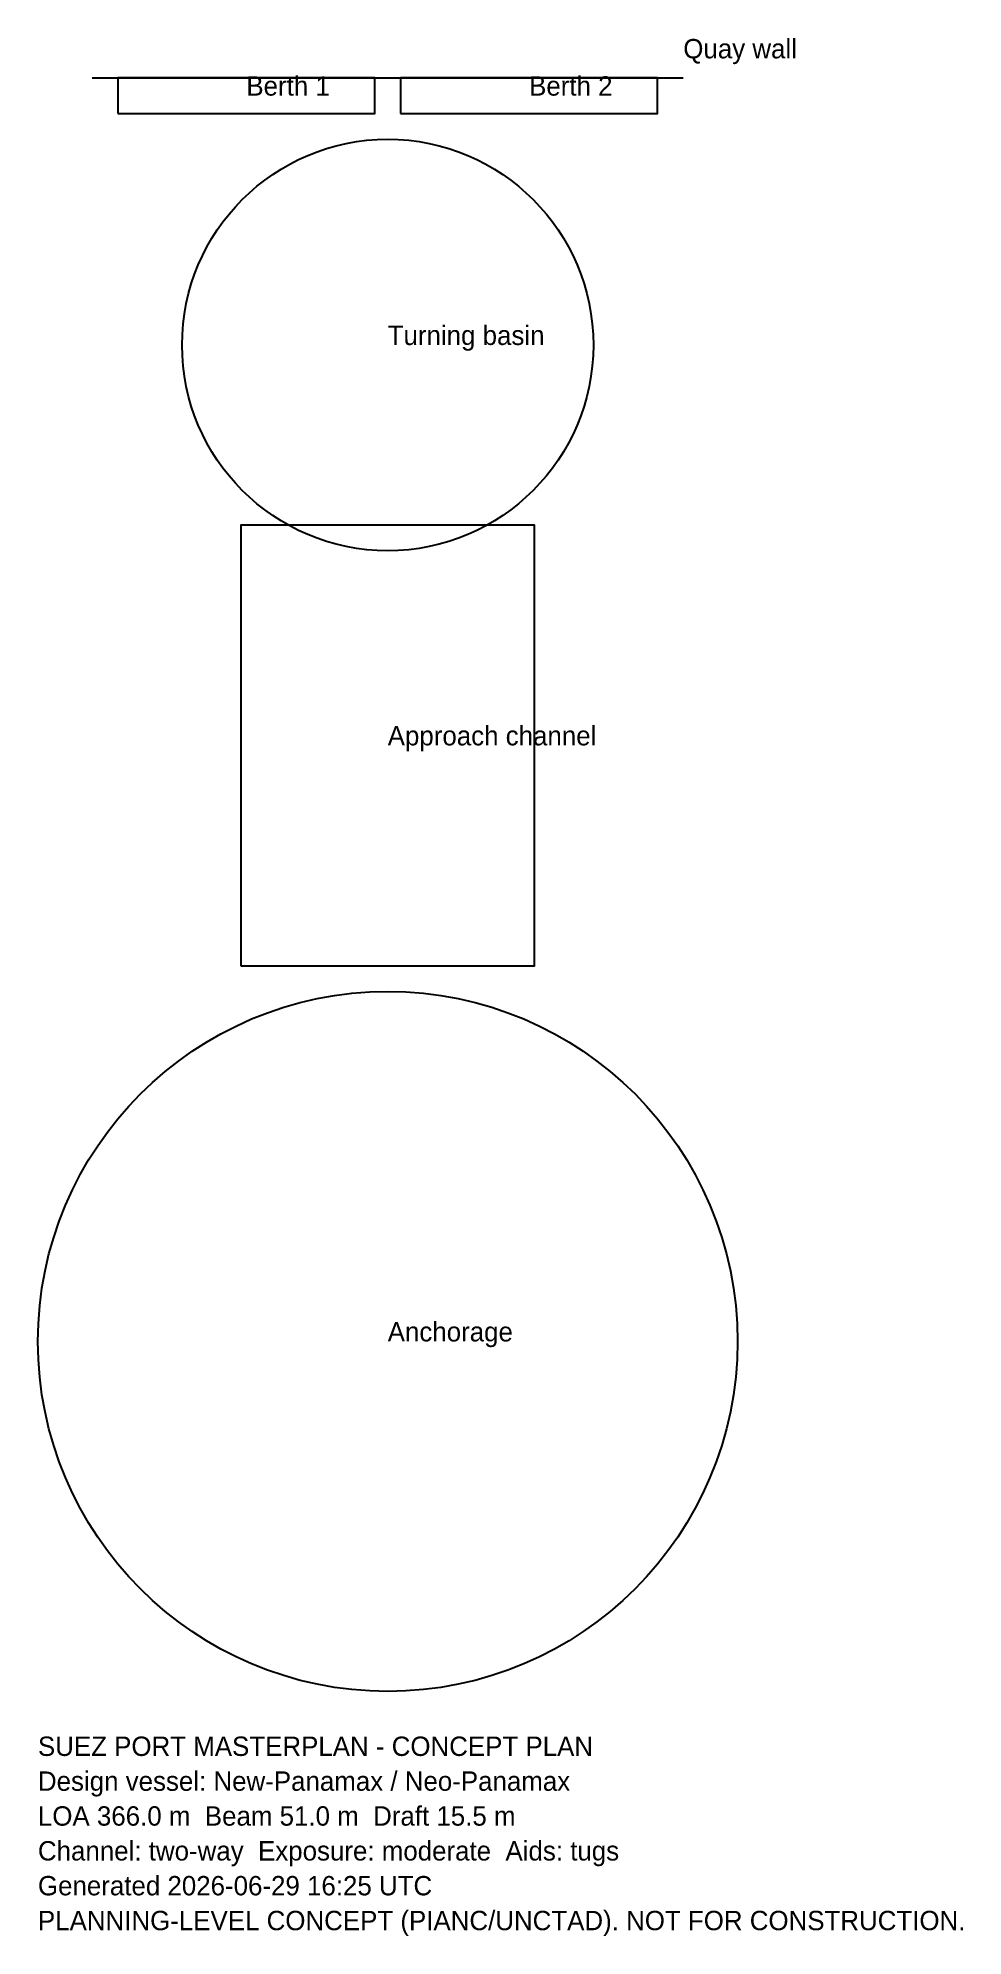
# Model space of a CAD drawing. Header units: metres. Extents: x -77 to 1240, y -2645 to 57.
import ezdxf

# ---------------------------------------------------------------- set-up
doc = ezdxf.new("R2010")
doc.units = ezdxf.units.M
for name, color, linetype in [('ANCHORAGE', 6, 'Continuous'), ('BERTH', 5, 'Continuous'), ('CHANNEL', 4, 'Continuous'), ('QUAY', 7, 'Continuous'), ('TURNING', 3, 'Continuous')]:
    doc.layers.add(name, color=color, linetype=linetype)

msp = doc.modelspace()

# ---------------------------------------------------------------- linework, layer by layer
at = {"layer": 'ANCHORAGE'}
msp.add_circle((420.9, -1798.55), 498.05, dxfattribs=at)
at = {"layer": 'BERTH'}
for points in [[(36.6, -51), (402.6, -51), (402.6, 0), (36.6, 0)], [(439.2, -51), (805.2, -51), (805.2, 0), (439.2, 0)]]:
    msp.add_lwpolyline(points, close=True, dxfattribs=at)
at = {"layer": 'CHANNEL'}
msp.add_lwpolyline([(211.8, -1263.9), (630, -1263.9), (630, -636.6), (211.8, -636.6)], close=True, dxfattribs=at)
at = {"layer": 'QUAY'}
msp.add_lwpolyline([(0, 0), (841.8, 0)], dxfattribs=at)
at = {"layer": 'TURNING'}
msp.add_circle((420.9, -380.4), 292.8, dxfattribs=at)

# ---------------------------------------------------------------- texts
at = {"color": 7}
for s, p in [('SUEZ PORT MASTERPLAN - CONCEPT PLAN', (-77.15, -2388.464)), ('Design vessel: New-Panamax / Neo-Panamax', (-77.15, -2438.07056)), ('LOA 366.0 m  Beam 51.0 m  Draft 15.5 m', (-77.15, -2487.67712)), ('Channel: two-way  Exposure: moderate  Aids: tugs', (-77.15, -2537.28368)), ('Generated 2026-06-29 16:25 UTC', (-77.15, -2586.89024)), ('PLANNING-LEVEL CONCEPT (PIANC/UNCTAD). NOT FOR CONSTRUCTION.', (-77.15, -2636.4968))]:
    msp.add_text(s, height=27.5592, dxfattribs=at).set_placement(p)
at = {"layer": 'ANCHORAGE', "color": 7}
msp.add_text('Anchorage', height=27.5592, dxfattribs=at).set_placement((420.9, -1798.55))
at = {"layer": 'BERTH', "color": 7}
for s, p in [('Berth 1', (219.6, -25.5)), ('Berth 2', (622.2, -25.5))]:
    msp.add_text(s, height=27.5592, dxfattribs=at).set_placement(p)
at = {"layer": 'CHANNEL', "color": 7}
msp.add_text('Approach channel', height=27.5592, dxfattribs=at).set_placement((420.9, -950.25))
at = {"layer": 'QUAY', "color": 7}
msp.add_text('Quay wall', height=27.5592, dxfattribs=at).set_placement((841.8, 27.5592))
at = {"layer": 'TURNING', "color": 7}
msp.add_text('Turning basin', height=27.5592, dxfattribs=at).set_placement((420.9, -380.4))

doc.saveas('drawing.dxf')
